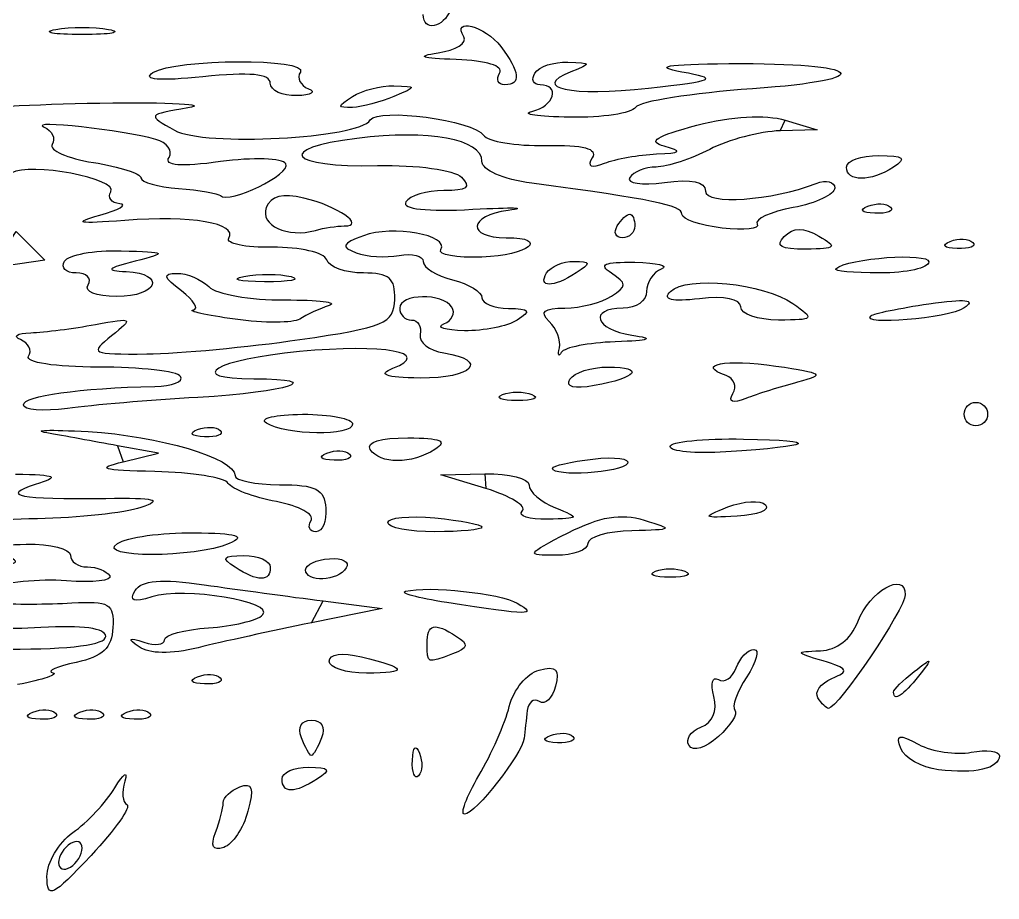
# Model space of a CAD drawing. Extents: x 2 to 593, y 3 to 839.
# Drawn here: x 227.1 to 272.45, y 88.45 to 129.16 of the extents above; entities that cross this region are included whole.
import ezdxf

# ---------------------------------------------------------------- set-up
doc = ezdxf.new("R2010")
doc.units = 0
doc.layers.add('Capa_1', color=7, linetype='CONTINUOUS')

msp = doc.modelspace()

# ---------------------------------------------------------------- linework, layer by layer
at = {"layer": 'Capa_1', "color": 7}
for points in [[(228.767248, 128.699592), (228.767248, 128.699592)], [(249.315128, 126.682472), (249.315128, 126.682472)], [(238.700992, 126.214712), (238.700992, 126.214312)], [(242.511192, 125.593912), (242.511192, 125.593912)], [(250.811992, 124.903592), (250.811992, 124.903592)], [(262.5326, 124.502232), (264.011624, 124.056552), (262.304824, 124.010152)], [(239.425008, 122.479992), (239.425008, 122.479992)], [(265.372416, 122.327992), (265.372416, 122.327992)], [(266.358984, 120.522312), (266.358984, 120.522552)], [(226.932136, 119.352712), (228.257976, 118.026872), (225.833928, 117.663432)], [(242.120264, 119.608792), (242.120264, 119.608792)], [(254.758272, 119.606472), (254.758272, 119.606472)], [(262.489512, 119.120552), (262.489512, 119.121112)], [(270.169184, 118.891992), (270.169184, 118.892232)], [(264.873456, 117.626792), (264.873456, 117.626792)], [(237.482632, 117.272152), (237.482632, 117.272392)], [(251.492384, 117.431752), (251.492384, 117.431752)], [(230.264112, 116.887432), (230.264112, 116.887432)], [(260.473576, 115.858312), (260.473576, 115.858312)], [(237.068048, 115.292632), (237.068048, 115.292792)], [(266.5064, 115.450872), (266.5064, 115.450872)], [(252.083376, 113.963192), (252.083376, 113.963192)], [(252.569552, 112.514152), (252.569552, 112.514152)], [(249.451208, 111.804552), (249.451208, 111.804552)], [(260.11552, 111.849352), (260.11552, 111.849352)], [(227.270384, 111.331432), (227.270384, 111.331272)], [(270.81556, 110.899912), (270.81556, 110.899912)], [(238.517872, 110.483352), (238.517872, 110.483432)], [(235.33304, 110.182952), (235.33304, 110.183192)], [(231.897056, 108.696872), (233.53, 109.086232), (231.624896, 109.438232)], [(257.207688, 109.399032), (257.207688, 109.399032)], [(241.320504, 109.094152), (241.320504, 109.094392)], [(243.327664, 109.266872), (243.327664, 109.266872)], [(248.683736, 107.456472), (246.593552, 108.095032), (248.634736, 108.136632)], [(251.764544, 108.391272), (251.764544, 108.391272)], [(259.885456, 106.602952), (259.885456, 106.602952)], [(250.362032, 106.409432), (250.362032, 106.409672)], [(240.589096, 105.974152), (240.589096, 105.973912)], [(244.144136, 105.879752), (244.144136, 105.879752)], [(252.480848, 105.406072), (252.480848, 105.406072)], [(231.624896, 104.912792), (231.624896, 104.912792)], [(237.068048, 103.815304), (237.068048, 103.815304)], [(240.333936, 103.699464), (240.333936, 103.699464)], [(256.527296, 103.631464), (256.527296, 103.631464)], [(241.150408, 102.256424), (243.871984, 101.910504), (240.606088, 101.246264)], [(246.865712, 102.182744), (246.865712, 102.182584)], [(245.95852, 100.277544), (245.95852, 100.277544)], [(232.632728, 100.126584), (232.632728, 100.126584)], [(241.42256, 99.471464), (241.42256, 99.471464)], [(235.33304, 98.744104), (235.33304, 98.744264)], [(267.549672, 98.033624), (267.549672, 98.033624)], [(264.046872, 97.771064), (264.046872, 97.771064)], [(227.71264, 97.110984), (227.71264, 97.111224)], [(229.889896, 97.110984), (229.889896, 97.111224)], [(232.067152, 97.110984), (232.067152, 97.111224)], [(240.137096, 95.926584), (240.137096, 95.926584)], [(251.662488, 96.026104), (251.662488, 96.026264)], [(258.081328, 95.561944), (258.081328, 95.561944)], [(245.275744, 94.883304), (245.275744, 94.883304)], [(269.63692, 94.444984), (269.63692, 94.444984)], [(239.245304, 94.021464), (239.245304, 94.021464)], [(248.355792, 94.173704), (248.355792, 94.173704)], [(236.16484, 91.542264), (236.16484, 91.542264)], [(229.991952, 90.819864), (229.991952, 90.819864)], [(228.362072, 89.500024), (228.362072, 89.500024)]]:
    msp.add_lwpolyline(points, close=True, dxfattribs=at)
for points in [[(247.042128, 129.623032), (246.710376, 128.758472), (245.77708, 128.584152), (245.77708, 129.386712)], [(247.659288, 128.352472), (247.086448, 129.279352), (248.638184, 128.876392), (249.373888, 127.907192)], [(228.767248, 128.699592), (229.440832, 128.829352), (230.543072, 128.829352), (231.216664, 128.699592)], [(229.991952, 128.463672), (228.644776, 128.463672), (228.093656, 128.569832), (228.767248, 128.699592)], [(231.216664, 128.699592), (231.890248, 128.569832), (231.339136, 128.463672), (229.991952, 128.463672)], [(246.466704, 127.617592), (247.295056, 127.742792), (247.83172, 128.073512), (247.659288, 128.352472)], [(249.373888, 127.907192), (250.257568, 126.743112), (250.319552, 126.138232), (249.55516, 126.138232)], [(247.306072, 127.308392), (245.667232, 127.365192), (245.414352, 127.458552), (246.466704, 127.617592)], [(233.268392, 126.700552), (234.31252, 127.360792), (240.496912, 127.386552), (240.090512, 126.729352)], [(249.315128, 126.682472), (249.517016, 127.009192), (248.713696, 127.259432), (247.306072, 127.308392)], [(250.948072, 126.682472), (251.133096, 126.981912), (251.821144, 127.209592), (252.477064, 127.188552)], [(252.477064, 127.188552), (253.58664, 127.153352), (253.5964, 127.121352), (252.617144, 126.738152)], [(257.752008, 126.728952), (256.385424, 126.983272), (257.000888, 127.092952), (259.929264, 127.116952)], [(259.929264, 127.116952), (266.245936, 127.168952), (266.99168, 126.377512), (261.025512, 125.953992)], [(235.581728, 126.512872), (233.550984, 126.303272), (232.743704, 126.368792), (233.268392, 126.700552)], [(238.700992, 126.214312), (238.700992, 126.643992), (237.741864, 126.735832), (235.581728, 126.512872)], [(240.090512, 126.729352), (239.921288, 126.455512), (240.090536, 126.107432), (240.466624, 125.955832)], [(249.55516, 126.138232), (249.23812, 126.138232), (249.130104, 126.383112), (249.315128, 126.682472)], [(252.617144, 126.738152), (250.708912, 125.990872), (252.634424, 125.586872), (256.199128, 125.986632)], [(251.188104, 126.138232), (250.871064, 126.138232), (250.763048, 126.383112), (250.948072, 126.682472)], [(256.199128, 125.986632), (259.343944, 126.339272), (259.484584, 126.406472), (257.752008, 126.728952)], [(239.925696, 125.637192), (239.252112, 125.613192), (238.700992, 125.873432), (238.700992, 126.214712)], [(242.511192, 125.593912), (242.960256, 125.884072), (243.817552, 126.108072), (244.416296, 126.091592)], [(244.416296, 126.091592), (245.504928, 126.061992), (245.504928, 126.061992), (244.416296, 125.593912)], [(250.811992, 124.903592), (251.837664, 125.146712), (252.139696, 126.138232), (251.188104, 126.138232)], [(240.466624, 125.955832), (240.842704, 125.804232), (240.599288, 125.660792), (239.925696, 125.637192)], [(261.025512, 125.953992), (258.211584, 125.754312), (255.770936, 125.367032), (255.601848, 125.093432)], [(220.428312, 123.901272), (220.929416, 124.712072), (224.527888, 125.194312), (230.808424, 125.292392)], [(230.808424, 125.292392), (234.101528, 125.343592), (235.938592, 125.242792), (234.890784, 125.067912)], [(242.511192, 125.096152), (241.78544, 125.069752), (241.78544, 125.124952), (242.511192, 125.593912)], [(244.416296, 125.593912), (243.817552, 125.336552), (242.960256, 125.112632), (242.511192, 125.096152)], [(234.890784, 125.067912), (232.997744, 124.751992), (232.9938, 124.745512), (234.267176, 124.034792)], [(243.32992, 124.510952), (243.686552, 125.087992), (248.127848, 124.495752), (248.574192, 123.811112)], [(252.576928, 124.636872), (251.082312, 124.659272), (250.288088, 124.779352), (250.811992, 124.903592)], [(255.601848, 125.093432), (255.43276, 124.819832), (254.071544, 124.614392), (252.576928, 124.636872)], [(258.45024, 124.266392), (260.039968, 124.682552), (261.629432, 124.774392), (262.5326, 124.502232)], [(233.401824, 123.612232), (231.882608, 124.041832), (227.468072, 124.527992), (228.22632, 124.182152)], [(234.267176, 124.034792), (235.630208, 123.274072), (242.798248, 123.650712), (243.32992, 124.510952)], [(256.935536, 123.292712), (256.138312, 123.506632), (256.543784, 123.767272), (258.45024, 124.266392)], [(228.22632, 124.182152), (228.602408, 124.010712), (228.774584, 123.651112), (228.608944, 123.383032)], [(248.498656, 122.598472), (248.498656, 123.624392), (246.041448, 124.074792), (242.712912, 123.658872)], [(262.304824, 124.010152), (261.36608, 123.984552), (259.896432, 123.597432), (259.038936, 123.150232)], [(228.608944, 123.383032), (228.443304, 123.115032), (229.299072, 122.737272), (230.510656, 122.543512)], [(234.012608, 122.774872), (234.204928, 123.086072), (233.93008, 123.462872), (233.401824, 123.612232)], [(242.712912, 123.658872), (238.862784, 123.177832), (239.525272, 122.306872), (243.670016, 122.400552)], [(248.574192, 123.811112), (248.765432, 123.517992), (250.060416, 123.301032), (251.451944, 123.328952)], [(251.451944, 123.328952), (253.209392, 123.364152), (253.86548, 123.191192), (253.600448, 122.762392)], [(254.169184, 122.509672), (254.69184, 122.710232), (255.773024, 122.902792), (256.571816, 122.937512)], [(259.038936, 123.150232), (258.18144, 122.703032), (257.065656, 122.335592), (256.559424, 122.333752)], [(256.571816, 122.937512), (257.739656, 122.987912), (257.810904, 123.057832), (256.935536, 123.292712)], [(231.322928, 121.193512), (231.69116, 121.789352), (227.556928, 122.571752), (226.732552, 122.062232)], [(230.510656, 122.543512), (231.722232, 122.349752), (232.713528, 122.029752), (232.713528, 121.832312)], [(236.395416, 122.584872), (234.555528, 122.331832), (233.77716, 122.393912), (234.012608, 122.774872)], [(236.390664, 121.011912), (236.79424, 120.608392), (239.709912, 122.019032), (239.425008, 122.479992)], [(239.425008, 122.479992), (239.2616, 122.744392), (237.89828, 122.791592), (236.395416, 122.584872)], [(250.811992, 121.586072), (249.445032, 121.769112), (248.498656, 122.183192), (248.498656, 122.598472)], [(253.600448, 122.762392), (253.345856, 122.350472), (253.535088, 122.266392), (254.169184, 122.509672)], [(265.372416, 122.327992), (265.372416, 122.627352), (266.046, 122.868552), (266.86928, 122.863992)], [(266.86928, 122.863992), (268.035712, 122.855992), (268.185904, 122.739192), (267.549672, 122.327992)], [(243.670016, 122.400552), (245.479632, 122.441352), (247.214656, 122.199272), (247.555768, 121.858152)], [(256.559424, 122.333752), (256.053192, 122.333752), (255.504448, 122.112712), (255.340008, 121.846632)], [(267.549672, 122.327992), (266.484704, 121.639752), (265.372416, 121.639752), (265.372416, 122.327992)], [(232.713528, 121.832312), (232.713528, 121.634872), (233.496752, 121.413672), (234.454032, 121.340712)], [(247.555768, 121.858152), (248.014624, 121.399272), (247.804832, 121.241832), (246.734544, 121.241832)], [(257.752008, 120.155592), (257.752008, 120.557352), (256.37088, 120.841992), (250.811992, 121.586072)], [(255.340008, 121.846632), (255.17556, 121.580552), (255.895928, 121.478072), (256.940824, 121.618872)], [(256.940824, 121.618872), (258.204904, 121.789272), (258.840632, 121.654872), (258.840632, 121.216632)], [(258.840632, 121.216632), (258.840632, 120.567592), (261.900856, 120.779352), (263.96404, 121.571032)], [(263.96404, 121.571032), (264.439272, 121.753352), (264.828096, 121.658712), (264.828096, 121.360632)], [(231.728848, 120.633032), (231.336968, 120.668232), (231.154304, 120.920712), (231.322928, 121.193512)], [(234.454032, 121.340712), (235.411312, 121.267912), (236.282792, 121.119832), (236.390664, 121.011912)], [(240.254608, 120.895432), (239.266, 121.127832), (238.720832, 120.989912), (238.515752, 120.455512)], [(246.734544, 121.241832), (245.943904, 121.241832), (245.150792, 121.005272), (244.972072, 120.716072)], [(264.828096, 121.360632), (264.828096, 121.062552), (263.963992, 120.656552), (262.907872, 120.458392)], [(242.120264, 119.608792), (243.147432, 119.608792), (241.813024, 120.529032), (240.254608, 120.895432)], [(244.972072, 120.716072), (244.77188, 120.392152), (245.96108, 120.261912), (248.06976, 120.376792)], [(266.358984, 120.522552), (266.751904, 120.679752), (267.221384, 120.660472), (267.402256, 120.479352)], [(230.808424, 120.107272), (231.706544, 120.361032), (232.120736, 120.597672), (231.728848, 120.633032)], [(238.515752, 120.455512), (238.203184, 119.640952), (239.507816, 119.035352), (240.786688, 119.401352)], [(249.711968, 120.324792), (247.854248, 120.075832), (247.779976, 119.064632), (249.619408, 119.064632)], [(248.06976, 120.376792), (249.952208, 120.479432), (250.6912, 120.455992), (249.711968, 120.324792)], [(262.907872, 120.458392), (261.851744, 120.260232), (261.099736, 119.916792), (261.236744, 119.695112)], [(266.68784, 120.193432), (266.053744, 120.219832), (265.924768, 120.348552), (266.358984, 120.522312)], [(267.402256, 120.479352), (267.583128, 120.298472), (267.261632, 120.169752), (266.68784, 120.193432)], [(231.966512, 119.865992), (229.771832, 119.692872), (229.524384, 119.744472), (230.808424, 120.107272)], [(236.778632, 119.036632), (237.209432, 119.733672), (235.03684, 120.108072), (231.966512, 119.865992)], [(254.758272, 119.606472), (254.943296, 119.905832), (255.202696, 120.150792), (255.334712, 120.150792)], [(255.334712, 120.150792), (255.466736, 120.150792), (255.574744, 119.905832), (255.574744, 119.606472)], [(259.61892, 119.509992), (258.59212, 119.629912), (257.752008, 119.920472), (257.752008, 120.155592)], [(240.786688, 119.401352), (241.185392, 119.515432), (241.785496, 119.608792), (242.120264, 119.608792)], [(246.590008, 118.514632), (247.006696, 119.188792), (244.376912, 119.659992), (243.013112, 119.155512)], [(254.998304, 119.062152), (254.681264, 119.062152), (254.573248, 119.307112), (254.758272, 119.606472)], [(255.574744, 119.606472), (255.574744, 119.307112), (255.315352, 119.062152), (254.998304, 119.062152)], [(261.236744, 119.695112), (261.373752, 119.473432), (260.645728, 119.390152), (259.61892, 119.509992)], [(262.489512, 119.121112), (262.92004, 119.551592), (263.374976, 119.556232), (264.09524, 119.137112)], [(238.804024, 118.619912), (237.537616, 118.602312), (236.626192, 118.789912), (236.778632, 119.036632)], [(243.013112, 119.155512), (242.004432, 118.782392), (241.945032, 118.645192), (242.671416, 118.366472)], [(249.619408, 119.064632), (251.665512, 119.064632), (250.647432, 118.247112), (248.49836, 118.164472)], [(263.494528, 118.536392), (262.323528, 118.524392), (262.051432, 118.682392), (262.489512, 119.120552)], [(264.09524, 119.137112), (264.976288, 118.624952), (264.902184, 118.550872), (263.494528, 118.536392)], [(270.498048, 118.563112), (269.863944, 118.589512), (269.734968, 118.718232), (270.169184, 118.891992)], [(270.169184, 118.892232), (270.562112, 119.049432), (271.031584, 119.030072), (271.212456, 118.849032)], [(271.212456, 118.849032), (271.393328, 118.668152), (271.07184, 118.539512), (270.498048, 118.563112)], [(229.17548, 117.976072), (229.360504, 118.275432), (230.538432, 118.491352), (231.793104, 118.455912)], [(231.793104, 118.455912), (233.947848, 118.395112), (233.983784, 118.368552), (232.441368, 117.976072)], [(241.309928, 118.041592), (241.198088, 118.377192), (240.070424, 118.637352), (238.804024, 118.619912)], [(248.49836, 118.164472), (247.301272, 118.118072), (246.44252, 118.275992), (246.590008, 118.514632)], [(264.873456, 117.626792), (265.449376, 118.122312), (269.182616, 118.395192), (269.182616, 117.941832)], [(229.7198, 117.431752), (229.2354, 117.431752), (228.990456, 117.676712), (229.17548, 117.976072)], [(232.441368, 117.976072), (231.121176, 117.640072), (231.042992, 117.548152), (232.033136, 117.496152)], [(243.008008, 117.431512), (242.185912, 117.431512), (241.421776, 117.706072), (241.309928, 118.041592)], [(242.671416, 118.366472), (243.154992, 118.180872), (244.0516, 118.125512), (244.663864, 118.243432)], [(244.663864, 118.243432), (245.276136, 118.361352), (245.77708, 118.231432), (245.77708, 117.955192)], [(245.77708, 117.955192), (245.77708, 117.678632), (246.389432, 117.298792), (247.137872, 117.110952)], [(251.492384, 117.431752), (251.677408, 117.731112), (252.242984, 117.972312), (252.749216, 117.967672)], [(252.749216, 117.967672), (253.542432, 117.959672), (253.5568, 117.886472), (252.853176, 117.431752)], [(254.48612, 117.423112), (253.871976, 117.826312), (254.141744, 117.950632), (255.574744, 117.924552)], [(255.574744, 117.924552), (256.622552, 117.905352), (257.173672, 117.766312), (256.799456, 117.615352)], [(269.182616, 117.941832), (269.182616, 117.661272), (268.162024, 117.431752), (266.914632, 117.431752)], [(232.033136, 117.496152), (233.897576, 117.398072), (233.494664, 116.343112), (231.592776, 116.343112)], [(256.799456, 117.615352), (256.42524, 117.464392), (256.119064, 116.993832), (256.119064, 116.569672)], [(266.914632, 117.431752), (265.667248, 117.431752), (264.74872, 117.519512), (264.873456, 117.626792)], [(230.264112, 116.887432), (230.449136, 117.186792), (230.204192, 117.431752), (229.7198, 117.431752)], [(234.586584, 116.597992), (233.747696, 117.232392), (233.703832, 117.400632), (234.373688, 117.414472)], [(234.373688, 117.414472), (234.83772, 117.424072), (235.502088, 117.147032), (235.850072, 116.799032)], [(238.428832, 117.024472), (237.231344, 117.032472), (236.805552, 117.141992), (237.482632, 117.272152)], [(237.482632, 117.272392), (238.159704, 117.402552), (239.139472, 117.397592), (239.659888, 117.261192)], [(239.659888, 117.261192), (240.180304, 117.124952), (239.626288, 117.018392), (238.428832, 117.024472)], [(244.459512, 116.206792), (244.494152, 117.190072), (244.208024, 117.431512), (243.008008, 117.431512)], [(247.137872, 117.110952), (247.886304, 116.923112), (248.498656, 116.551032), (248.498656, 116.284072)], [(252.853176, 117.431752), (251.7872, 116.742872), (251.066632, 116.742872), (251.492384, 117.431752)], [(254.48612, 116.351272), (255.211872, 116.827592), (255.211872, 116.946792), (254.48612, 117.423112)], [(257.220672, 116.573832), (257.966736, 117.319912), (261.530816, 116.971112), (262.890088, 116.019032)], [(231.592776, 116.343112), (230.621336, 116.343112), (230.06784, 116.569832), (230.264112, 116.887432)], [(235.130904, 115.717032), (235.412648, 115.761832), (235.167704, 116.158392), (234.586584, 116.597992)], [(235.850072, 116.799032), (236.198048, 116.451032), (237.777928, 116.173832), (239.360904, 116.183032)], [(256.119064, 116.569672), (256.119064, 116.145512), (255.629176, 115.798552), (255.030432, 115.798552)], [(258.568976, 116.239832), (257.271848, 116.088472), (256.8418, 116.195032), (257.220672, 116.573832)], [(239.360904, 116.183032), (240.94388, 116.192632), (241.871624, 116.076632), (241.42256, 115.926152)], [(240.061776, 114.349352), (244.00484, 114.922392), (244.420376, 115.097832), (244.459512, 116.206792)], [(247.109136, 115.845272), (246.69272, 116.519032), (244.688456, 116.480552), (244.688456, 115.798872)], [(248.498656, 116.284072), (248.498656, 116.017192), (249.049776, 115.795032), (249.72336, 115.790392)], [(252.336072, 115.806952), (253.069536, 115.814952), (254.037056, 116.056392), (254.48612, 116.351272)], [(260.473576, 115.858312), (260.473576, 116.227912), (259.734664, 116.375912), (258.568976, 116.239832)], [(269.182616, 116.002952), (270.894264, 116.251432), (271.386112, 116.194792), (270.81556, 115.814872)], [(237.068048, 115.292792), (235.720864, 115.481112), (234.849152, 115.672072), (235.130904, 115.717032)], [(241.42256, 115.926152), (240.973504, 115.775752), (240.361152, 115.494552), (240.061776, 115.301432)], [(244.688456, 115.798872), (244.688456, 115.499512), (244.933392, 115.254552), (245.232768, 115.254552)], [(246.733024, 115.071752), (247.109104, 115.223432), (247.27836, 115.571432), (247.109136, 115.845272)], [(249.72336, 115.790392), (250.713712, 115.782392), (250.791832, 115.681112), (250.1316, 115.254472)], [(251.613152, 115.187912), (251.161832, 115.639192), (251.350464, 115.800712), (252.336072, 115.806952)], [(255.030432, 115.798552), (253.397272, 115.798552), (253.720008, 114.815832), (255.438672, 114.555512)], [(262.22764, 115.254472), (261.262904, 115.254472), (260.473576, 115.526232), (260.473576, 115.858312)], [(262.890088, 116.019032), (263.924072, 115.294792), (263.889104, 115.254472), (262.22764, 115.254472)], [(270.81556, 115.814872), (270.081384, 115.325992), (265.960192, 114.977832), (266.5064, 115.450872)], [(266.5064, 115.450872), (266.631136, 115.558952), (267.83544, 115.807272), (269.182616, 116.002952)], [(230.604312, 115.048392), (232.357608, 115.371352), (232.391736, 115.347352), (231.352744, 114.521352)], [(240.061776, 115.301432), (239.7624, 115.108312), (238.415224, 115.104472), (237.068048, 115.292632)], [(245.232768, 115.254552), (245.532144, 115.254552), (245.715848, 114.954152), (245.641, 114.587032)], [(250.1316, 115.254472), (249.682536, 114.964232), (248.580304, 114.742392), (247.682184, 114.761432)], [(227.610576, 114.667032), (228.246744, 114.690232), (229.593928, 114.862232), (230.604312, 115.048392)], [(247.682184, 114.761432), (246.784064, 114.780632), (246.356944, 114.920152), (246.733024, 115.071752)], [(252.083376, 113.963192), (252.160576, 114.300952), (251.949, 114.852072), (251.613152, 115.187912)], [(227.137696, 114.348392), (226.761608, 114.499992), (226.974408, 114.643432), (227.610576, 114.667032)], [(227.5138, 113.574872), (227.683024, 113.848712), (227.513776, 114.196712), (227.137696, 114.348392)], [(231.352744, 114.521352), (230.321072, 113.701272), (230.406512, 113.657592), (232.985688, 113.686232)], [(232.985688, 113.686232), (234.482552, 113.703032), (237.666792, 114.001352), (240.061776, 114.349352)], [(245.641, 114.587032), (245.5662, 114.219992), (246.05604, 113.835512), (246.729632, 113.732712)], [(255.438672, 114.555512), (256.51312, 114.392712), (256.295512, 114.305672), (254.667552, 114.247192)], [(244.376496, 113.020392), (246.24532, 113.752472), (243.96896, 114.159352), (240.051368, 113.793512)], [(252.171272, 113.757352), (252.045704, 113.532792), (252.006152, 113.625432), (252.083376, 113.963192)], [(254.667552, 114.247192), (253.420168, 114.202392), (252.29684, 113.981912), (252.171272, 113.757352)], [(230.744184, 113.077032), (228.74436, 113.077032), (227.339904, 113.293512), (227.5138, 113.574872)], [(240.051368, 113.793512), (236.172776, 113.431352), (234.67024, 112.532952), (237.943112, 112.532952)], [(246.729632, 113.732712), (248.868456, 113.406392), (248.048368, 112.531432), (245.641, 112.571192)], [(259.796576, 112.683832), (258.355216, 113.198472), (259.765616, 113.466872), (262.10652, 113.123592)], [(234.548368, 112.646392), (234.401984, 112.883272), (232.690104, 113.077032), (230.744184, 113.077032)], [(245.641, 112.571192), (244.008704, 112.598392), (243.636432, 112.730392), (244.376496, 113.020392)], [(252.569552, 112.514152), (252.76088, 112.823672), (253.556144, 113.077032), (254.3368, 113.077032)], [(254.3368, 113.077032), (256.070496, 113.077032), (255.699312, 112.581912), (253.69284, 112.218072)], [(262.10652, 113.123592), (264.311272, 112.800152), (264.411472, 112.725752), (263.10964, 112.378632)], [(233.355784, 112.183752), (234.15808, 112.201352), (234.694744, 112.409592), (234.548368, 112.646392)], [(237.943112, 112.532952), (241.40904, 112.532952), (239.552864, 111.917832), (235.348264, 111.673032)], [(253.69284, 112.218072), (252.761864, 112.049272), (252.349416, 112.158072), (252.569552, 112.514152)], [(260.11552, 111.849352), (260.316184, 112.174072), (260.17264, 112.549592), (259.796576, 112.683832)], [(227.270384, 111.331272), (227.270384, 111.742872), (229.871848, 112.107272), (233.355784, 112.183752)], [(263.10964, 112.378632), (262.314176, 112.166552), (261.233, 111.827832), (260.707016, 111.626072)], [(235.348264, 111.673032), (233.150728, 111.545112), (230.434208, 111.315912), (229.31156, 111.163832)], [(250.1316, 111.529992), (249.383168, 111.529992), (249.076992, 111.653592), (249.451208, 111.804552)], [(249.451208, 111.804552), (249.825424, 111.955592), (250.437776, 111.955592), (250.811992, 111.804552)], [(250.811992, 111.804552), (251.186208, 111.653592), (250.879992, 111.529992), (250.1316, 111.529992)], [(260.707016, 111.626072), (260.088512, 111.388712), (259.87956, 111.467592), (260.11552, 111.849352)], [(229.31156, 111.163832), (228.188912, 111.011592), (227.270384, 111.087032), (227.270384, 111.331432)], [(270.81556, 110.899912), (270.81556, 111.199272), (271.060504, 111.444232), (271.359872, 111.444232)], [(271.359872, 111.444232), (271.659248, 111.444232), (271.904192, 111.199272), (271.904192, 110.899912)], [(238.517872, 110.483432), (238.169528, 110.703352), (238.92552, 110.887112), (240.197856, 110.891672)], [(240.197856, 110.891672), (241.470192, 110.899672), (242.511192, 110.690232), (242.511192, 110.433752)], [(271.359872, 110.355592), (271.060504, 110.355592), (270.81556, 110.600552), (270.81556, 110.899912)], [(271.904192, 110.899912), (271.904192, 110.600552), (271.659248, 110.355592), (271.359872, 110.355592)], [(235.33304, 110.183192), (235.725968, 110.340392), (236.195448, 110.321112), (236.376312, 110.139992)], [(242.511192, 110.433752), (242.511192, 109.876312), (239.418576, 109.914712), (238.517872, 110.483352)], [(228.359008, 110.031032), (227.610576, 110.163352), (228.467872, 110.189912), (230.264112, 110.090232)], [(231.624896, 109.438232), (230.577096, 109.631832), (229.10744, 109.898552), (228.359008, 110.031032)], [(230.264112, 110.090232), (233.539632, 109.907992), (237.068048, 108.854952), (237.068048, 108.059592)], [(235.661904, 109.854152), (235.0278, 109.880552), (234.898824, 110.009192), (235.33304, 110.182952)], [(236.376312, 110.139992), (236.557184, 109.959112), (236.235696, 109.830472), (235.661904, 109.854152)], [(243.327664, 109.266872), (243.125592, 109.593832), (243.819184, 109.807832), (245.06456, 109.802872)], [(245.06456, 109.802872), (246.603624, 109.794872), (246.92748, 109.658552), (246.3214, 109.266872)], [(257.207688, 109.399032), (257.207688, 109.625752), (258.738576, 109.782792), (260.609656, 109.748072)], [(259.793184, 109.153432), (258.37116, 109.061832), (257.207688, 109.172632), (257.207688, 109.399032)], [(260.609656, 109.748072), (264.286312, 109.680072), (263.929424, 109.419912), (259.793184, 109.153432)], [(241.64936, 108.765352), (241.015264, 108.791752), (240.886288, 108.920392), (241.320504, 109.094152)], [(241.320504, 109.094392), (241.713432, 109.251592), (242.182904, 109.232312), (242.363776, 109.051192)], [(242.363776, 109.051192), (242.544648, 108.870312), (242.22316, 108.741672), (241.64936, 108.765352)], [(246.3214, 109.266872), (245.256888, 108.578952), (243.752832, 108.578952), (243.327664, 109.266872)], [(253.631464, 108.821832), (254.658264, 108.941752), (255.37864, 108.845832), (255.232288, 108.609272)], [(233.361792, 108.243112), (230.876192, 108.295112), (230.586768, 108.384472), (231.897056, 108.696872)], [(251.764544, 108.391272), (251.764544, 108.508312), (252.604656, 108.701992), (253.631464, 108.821832)], [(255.232288, 108.609272), (254.96888, 108.183112), (251.764544, 107.981672), (251.764544, 108.391272)], [(226.906664, 108.129384), (228.848504, 108.082984), (228.979368, 108.012264), (227.814696, 107.639304)], [(236.757752, 107.696072), (236.593704, 107.961592), (235.06552, 108.207672), (233.361792, 108.243112)], [(237.068048, 108.059592), (237.068048, 107.825912), (237.995688, 107.634632), (239.129472, 107.634632)], [(248.634736, 108.136632), (249.757384, 108.159832), (250.675912, 107.925672), (250.675912, 107.616632)], [(227.814696, 107.639304), (226.177304, 107.114904), (227.050648, 106.944824), (231.080584, 107.003384)], [(238.982256, 106.852152), (237.922832, 107.050872), (236.9218, 107.430712), (236.757752, 107.696072)], [(239.129472, 107.634632), (240.800688, 107.634632), (241.206424, 107.428632), (241.272904, 106.545992)], [(250.675912, 107.616632), (250.675912, 107.307592), (251.227032, 106.833272), (251.900624, 106.562552)], [(231.080584, 107.003384), (233.400712, 107.036984), (233.768136, 106.941784), (232.713528, 106.580824)], [(250.362032, 106.409672), (250.588568, 106.634232), (249.833328, 107.105272), (248.683736, 107.456472)], [(232.713528, 106.580824), (231.965096, 106.324504), (229.8074, 106.090424), (227.918648, 106.060584)], [(240.589096, 105.973912), (240.764768, 106.258152), (240.041688, 106.653352), (238.982256, 106.852152)], [(260.308464, 106.178152), (258.675152, 106.088472), (258.649216, 106.114152), (259.885456, 106.602952)], [(259.885456, 106.602952), (260.609792, 106.889112), (261.392784, 106.932072), (261.62544, 106.698392)], [(261.62544, 106.698392), (261.858096, 106.464792), (261.265456, 106.230632), (260.308464, 106.178152)], [(241.272904, 106.545992), (241.318024, 105.947272), (241.110728, 105.457352), (240.812296, 105.457352)], [(244.144136, 105.879752), (244.144136, 106.112232), (245.123904, 106.208952), (246.3214, 106.094712)], [(251.537744, 106.035752), (250.664576, 106.016552), (250.135504, 106.184952), (250.362032, 106.409432)], [(251.900624, 106.562552), (253.053608, 106.099032), (253.03236, 106.068232), (251.537744, 106.035752)], [(252.480848, 105.406072), (253.954112, 106.157192), (254.925104, 106.320392), (255.997912, 105.997192)], [(227.918648, 106.060584), (225.780208, 106.026984), (224.61148, 105.800984), (224.820968, 105.462024)], [(240.812296, 105.457352), (240.513864, 105.457352), (240.413424, 105.689912), (240.589096, 105.974152)], [(246.3214, 105.457112), (245.123904, 105.457112), (244.144136, 105.647272), (244.144136, 105.879752)], [(246.3214, 106.094712), (247.518888, 105.980552), (248.498656, 105.790312), (248.498656, 105.672152)], [(248.498656, 105.672152), (248.498656, 105.553912), (247.518888, 105.457112), (246.3214, 105.457112)], [(255.997912, 105.997192), (257.396664, 105.575752), (257.36528, 105.548072), (255.438672, 105.503912)], [(231.624896, 104.912792), (232.07396, 105.203032), (233.66608, 105.427032), (235.162944, 105.410552)], [(235.162944, 105.410552), (237.18016, 105.388152), (237.602776, 105.259592), (236.795888, 104.912792)], [(251.921608, 104.368472), (250.51224, 104.368472), (250.53744, 104.414872), (252.480848, 105.406072)], [(255.438672, 105.503912), (254.316016, 105.478312), (253.397488, 105.212152), (253.397488, 104.912792)], [(226.453912, 104.373384), (225.580624, 104.748664), (225.769048, 104.848744), (227.406456, 104.879464)], [(227.406456, 104.879464), (228.529112, 104.900264), (229.44764, 104.672744), (229.44764, 104.373384)], [(236.795888, 104.912792), (235.214272, 104.233192), (230.573224, 104.233192), (231.624896, 104.912792)], [(253.397488, 104.912792), (253.397488, 104.613432), (252.733344, 104.368472), (251.921608, 104.368472)], [(225.197072, 103.867304), (227.00688, 103.896904), (227.29392, 104.012424), (226.453912, 104.373384)], [(229.44764, 104.373384), (229.44764, 104.074024), (229.800592, 103.829064), (230.231984, 103.829064)], [(237.068048, 103.815304), (236.407816, 104.241944), (236.485936, 104.344584), (237.47628, 104.351304)], [(237.47628, 104.351304), (238.149872, 104.359304), (238.700992, 104.114664), (238.700992, 103.815304)], [(240.333936, 103.699464), (240.333936, 103.935144), (240.829112, 104.165224), (241.434328, 104.210824)], [(241.434328, 104.210824), (242.039544, 104.256424), (242.392496, 104.063624), (242.21868, 103.782424)], [(231.268664, 103.420824), (231.407448, 103.196344), (230.503368, 103.091224), (229.259608, 103.187464)], [(230.231984, 103.829064), (230.663376, 103.829064), (231.12988, 103.645384), (231.268664, 103.420824)], [(238.700992, 103.815304), (238.700992, 103.133384), (238.123344, 103.133384), (237.068048, 103.815304)], [(242.21868, 103.782424), (241.836296, 103.163704), (240.333936, 103.097624), (240.333936, 103.699464)], [(257.207688, 103.356984), (256.459256, 103.356984), (256.15308, 103.480424), (256.527296, 103.631464)], [(256.527296, 103.631464), (256.901512, 103.782504), (257.513872, 103.782504), (257.888088, 103.631464)], [(257.888088, 103.631464), (258.262304, 103.480424), (257.956088, 103.356984), (257.207688, 103.356984)], [(265.888504, 101.291864), (266.42912, 102.713784), (268.093984, 103.659624), (268.093984, 102.544904)], [(229.259608, 103.187464), (228.015848, 103.283544), (226.385872, 103.115464), (225.63744, 102.813704)], [(232.4468, 102.735704), (232.742328, 103.213864), (233.657016, 103.290584), (235.644776, 103.003944)], [(235.644776, 103.003944), (237.176008, 102.782984), (239.653544, 102.446664), (241.150408, 102.256424)], [(244.960608, 102.700264), (246.027576, 102.968584), (249.328864, 102.615784), (250.1316, 102.147544)], [(233.212632, 102.440424), (232.35488, 102.168184), (232.145856, 102.248824), (232.4468, 102.735704)], [(238.34388, 101.607784), (238.960808, 102.224744), (234.707536, 102.914904), (233.212632, 102.440424)], [(246.865712, 102.182584), (245.518536, 102.392024), (244.66124, 102.624984), (244.960608, 102.700264)], [(268.093984, 102.544904), (268.093984, 101.903784), (264.973912, 97.283784), (264.540976, 97.283784)], [(225.909592, 102.154584), (226.807712, 102.093784), (228.42848, 102.096184), (229.511304, 102.162584)], [(229.511304, 102.162584), (231.255208, 102.265144), (231.4728, 102.134584), (231.416408, 101.019144)], [(250.1316, 102.147544), (251.107896, 101.578184), (250.727232, 101.582264), (246.865712, 102.182744)], [(235.842264, 101.008904), (236.964328, 101.084104), (238.090048, 101.353944), (238.34388, 101.607784)], [(228.086112, 101.021864), (226.439152, 100.919304), (225.091976, 101.013864), (225.092384, 101.243544)], [(231.080584, 100.613624), (231.080584, 100.994184), (230.002432, 101.141144), (228.086112, 101.021864)], [(240.606088, 101.246264), (238.809856, 100.880984), (236.446544, 100.361224), (235.354304, 100.091384)], [(245.95852, 100.277544), (245.95852, 101.201704), (246.273368, 101.280344), (247.319584, 100.617144)], [(264.161176, 99.951064), (264.932048, 99.984664), (265.583968, 100.490904), (265.888504, 101.291864)], [(231.416408, 101.019144), (231.369048, 100.082584), (230.934288, 99.670424), (229.7198, 99.410904)], [(233.80216, 100.455544), (233.80216, 100.684344), (234.720208, 100.933304), (235.842264, 101.008904)], [(226.589984, 100.027224), (229.479528, 100.019224), (231.080584, 100.230904), (231.080584, 100.613624)], [(232.632728, 100.126584), (232.074648, 100.525464), (232.127, 100.578424), (232.849608, 100.345944)], [(232.849608, 100.345944), (233.373512, 100.177464), (233.80216, 100.226744), (233.80216, 100.455544)], [(247.138992, 99.808984), (245.937832, 99.348104), (245.95852, 99.339864), (245.95852, 100.277544)], [(247.319584, 100.617144), (247.898752, 100.250024), (247.862216, 100.086504), (247.138992, 99.808984)], [(235.354304, 100.091384), (234.120056, 99.786424), (233.089952, 99.799704), (232.632728, 100.126584)], [(241.42256, 99.471464), (241.42256, 99.800744), (242.030816, 99.880184), (242.919432, 99.667064)], [(260.263504, 99.157944), (260.443104, 99.626024), (260.814432, 100.008984), (261.08868, 100.008984)], [(261.08868, 100.008984), (261.362928, 100.008984), (261.213384, 99.438264), (260.756376, 98.740824)], [(264.283784, 99.481624), (262.966688, 99.883464), (262.962752, 99.898504), (264.161176, 99.951064)], [(229.7198, 99.410904), (228.82168, 99.218904), (228.331792, 99.004744), (228.631168, 98.934824)], [(243.146232, 98.916744), (242.198216, 98.916744), (241.42256, 99.166344), (241.42256, 99.471464)], [(242.919432, 99.667064), (245.0564, 99.154344), (245.128224, 98.916744), (243.146232, 98.916744)], [(264.695144, 98.662424), (265.511944, 99.010104), (265.45448, 99.124504), (264.283784, 99.481624)], [(268.502224, 98.986184), (269.365536, 99.663224), (269.384792, 99.644024), (268.707736, 98.780664)], [(228.631168, 98.934824), (228.930544, 98.865224), (228.195712, 98.616904), (226.998224, 98.383544)], [(235.33304, 98.744264), (235.725968, 98.901544), (236.195448, 98.882184), (236.376312, 98.701064)], [(249.764392, 97.374584), (249.9598, 98.153224), (250.5812, 98.910904), (251.145272, 99.058424)], [(251.145272, 99.058424), (251.933976, 99.264744), (252.10964, 99.092824), (251.905816, 98.313144)], [(259.439552, 98.614424), (259.71312, 98.445384), (260.083896, 98.689624), (260.263504, 99.157944)], [(267.549672, 98.033624), (267.549672, 98.146664), (267.97832, 98.575304), (268.502224, 98.986184)], [(235.661904, 98.415224), (235.0278, 98.441624), (234.898824, 98.570264), (235.33304, 98.744104)], [(236.376312, 98.701064), (236.557184, 98.520264), (236.235696, 98.391624), (235.661904, 98.415224)], [(259.225304, 97.839064), (259.069576, 98.434584), (259.166024, 98.783464), (259.439552, 98.614424)], [(260.756376, 98.740824), (260.299368, 98.043304), (260.05028, 97.347784), (260.202848, 97.195224)], [(264.046872, 97.771064), (263.88124, 98.039064), (264.17296, 98.440184), (264.695144, 98.662424)], [(268.707736, 98.780664), (267.996656, 97.874024), (267.549672, 97.585624), (267.549672, 98.033624)], [(251.905816, 98.313144), (251.76004, 97.755704), (251.42368, 97.433784), (251.158344, 97.597784)], [(251.158344, 97.597784), (250.893008, 97.761784), (250.638608, 97.575384), (250.593008, 97.183384)], [(258.63336, 96.420504), (259.187808, 96.633304), (259.404712, 97.153064), (259.225304, 97.839064)], [(264.540976, 97.283784), (264.434856, 97.283784), (264.212512, 97.502984), (264.046872, 97.771064)], [(228.041496, 96.782184), (227.407392, 96.808584), (227.278424, 96.937224), (227.71264, 97.110984)], [(227.71264, 97.111224), (228.10556, 97.268504), (228.57504, 97.249144), (228.755912, 97.068024)], [(228.755912, 97.068024), (228.936776, 96.887144), (228.615288, 96.758504), (228.041496, 96.782184)], [(230.218752, 96.782184), (229.584656, 96.808584), (229.45568, 96.937224), (229.889896, 97.110984)], [(229.889896, 97.111224), (230.282816, 97.268504), (230.752296, 97.249144), (230.933168, 97.068024)], [(230.933168, 97.068024), (231.11404, 96.887144), (230.792552, 96.758504), (230.218752, 96.782184)], [(232.396016, 96.782184), (231.761912, 96.808584), (231.632936, 96.937224), (232.067152, 97.110984)], [(232.067152, 97.111224), (232.46008, 97.268504), (232.929552, 97.249144), (233.110424, 97.068024)], [(233.110424, 97.068024), (233.291296, 96.887144), (232.969808, 96.758504), (232.396016, 96.782184)], [(248.355792, 94.173704), (248.935096, 95.155624), (249.568968, 96.596024), (249.764392, 97.374584)], [(250.593008, 97.183384), (250.547408, 96.791544), (250.481888, 96.214504), (250.447408, 95.901144)], [(260.202848, 97.195224), (260.355416, 97.042664), (260.013184, 96.495144), (259.442328, 95.978504)], [(240.137096, 95.926584), (239.94816, 96.418984), (240.134696, 96.743064), (240.606088, 96.743064)], [(240.606088, 96.743064), (241.077848, 96.743064), (241.264024, 96.418984), (241.075088, 95.926584)], [(251.662488, 96.026264), (252.055408, 96.183544), (252.524888, 96.164184), (252.70576, 95.983064)], [(258.081328, 95.561944), (257.90364, 95.849464), (258.152048, 96.235784), (258.63336, 96.420504)], [(240.606088, 95.110104), (240.520464, 95.110104), (240.309416, 95.477544), (240.137096, 95.926584)], [(241.075088, 95.926584), (240.902768, 95.477544), (240.69172, 95.110104), (240.606088, 95.110104)], [(250.447408, 95.901144), (250.36612, 95.162424), (248.1856, 92.388584), (247.68616, 92.388584)], [(251.991344, 95.697224), (251.35724, 95.723624), (251.228272, 95.852264), (251.662488, 96.026104)], [(252.70576, 95.983064), (252.886624, 95.802184), (252.565136, 95.673624), (251.991344, 95.697224)], [(259.442328, 95.978504), (258.849776, 95.442264), (258.265768, 95.263544), (258.081328, 95.561944)], [(267.880144, 95.426584), (267.629344, 96.080184), (267.779248, 96.114184), (268.711544, 95.615224)], [(245.275744, 94.883304), (245.301904, 95.517464), (245.43084, 95.646344), (245.604592, 95.212184)], [(269.63692, 94.444984), (268.838976, 94.546344), (268.048432, 94.988024), (267.880144, 95.426584)], [(268.711544, 95.615224), (269.337104, 95.280424), (270.433824, 95.118344), (271.148712, 95.254984)], [(271.148712, 95.254984), (271.8636, 95.391624), (272.448504, 95.318984), (272.448504, 95.092904)], [(245.561632, 94.168904), (245.38076, 93.988024), (245.252112, 94.309544), (245.275744, 94.883304)], [(245.604592, 95.212184), (245.761832, 94.819224), (245.742496, 94.349784), (245.561632, 94.168904)], [(272.448504, 95.092904), (272.448504, 94.497704), (271.301936, 94.233464), (269.63692, 94.444984)], [(231.504752, 93.608584), (231.91156, 94.284744), (232.118776, 94.425144), (231.965232, 93.920584)], [(239.245304, 94.021464), (239.245304, 94.320824), (239.796424, 94.562024), (240.470016, 94.557464)], [(240.470016, 94.557464), (241.46036, 94.549464), (241.53848, 94.448184), (240.878248, 94.021464)], [(231.965232, 93.920584), (231.811688, 93.416024), (231.856, 92.926104), (232.063712, 92.831944)], [(240.878248, 94.021464), (239.822952, 93.339544), (239.245304, 93.339544), (239.245304, 94.021464)], [(247.68616, 92.388584), (247.475144, 92.388584), (247.776472, 93.191864), (248.355792, 94.173704)], [(229.562064, 91.536504), (230.223736, 91.999944), (231.097944, 92.932424), (231.504752, 93.608584)], [(236.523728, 92.919144), (236.523728, 93.162024), (236.865248, 93.491784), (237.282656, 93.651944)], [(237.282656, 93.651944), (237.865344, 93.875544), (237.953256, 93.612744), (237.661216, 92.520904)], [(232.063712, 92.831944), (232.271424, 92.737784), (231.524216, 91.680904), (230.403248, 90.483464)], [(236.16484, 91.542264), (236.362224, 92.056744), (236.523728, 92.676264), (236.523728, 92.919144)], [(237.661216, 92.520904), (237.452016, 91.738664), (236.949, 90.988104), (236.5434, 90.852904)], [(228.362072, 89.500024), (228.360472, 90.156664), (228.900384, 91.073064), (229.562064, 91.536504)], [(229.991952, 90.819864), (229.991952, 91.119224), (229.747016, 91.212744), (229.44764, 91.027784)], [(236.5434, 90.852904), (236.035288, 90.683544), (235.917552, 90.897704), (236.16484, 91.542264)], [(229.44764, 91.027784), (229.148264, 90.842744), (228.903328, 90.446424), (228.903328, 90.147064)], [(229.44764, 89.939144), (229.747016, 90.124104), (229.991952, 90.520424), (229.991952, 90.819864)], [(230.403248, 90.483464), (228.602592, 88.559864), (228.364776, 88.445224), (228.362072, 89.500024)], [(228.903328, 90.147064), (228.903328, 89.847704), (229.148264, 89.754104), (229.44764, 89.939144)]]:
    msp.add_open_spline(points, degree=3, dxfattribs=at)

doc.saveas('drawing.dxf')
